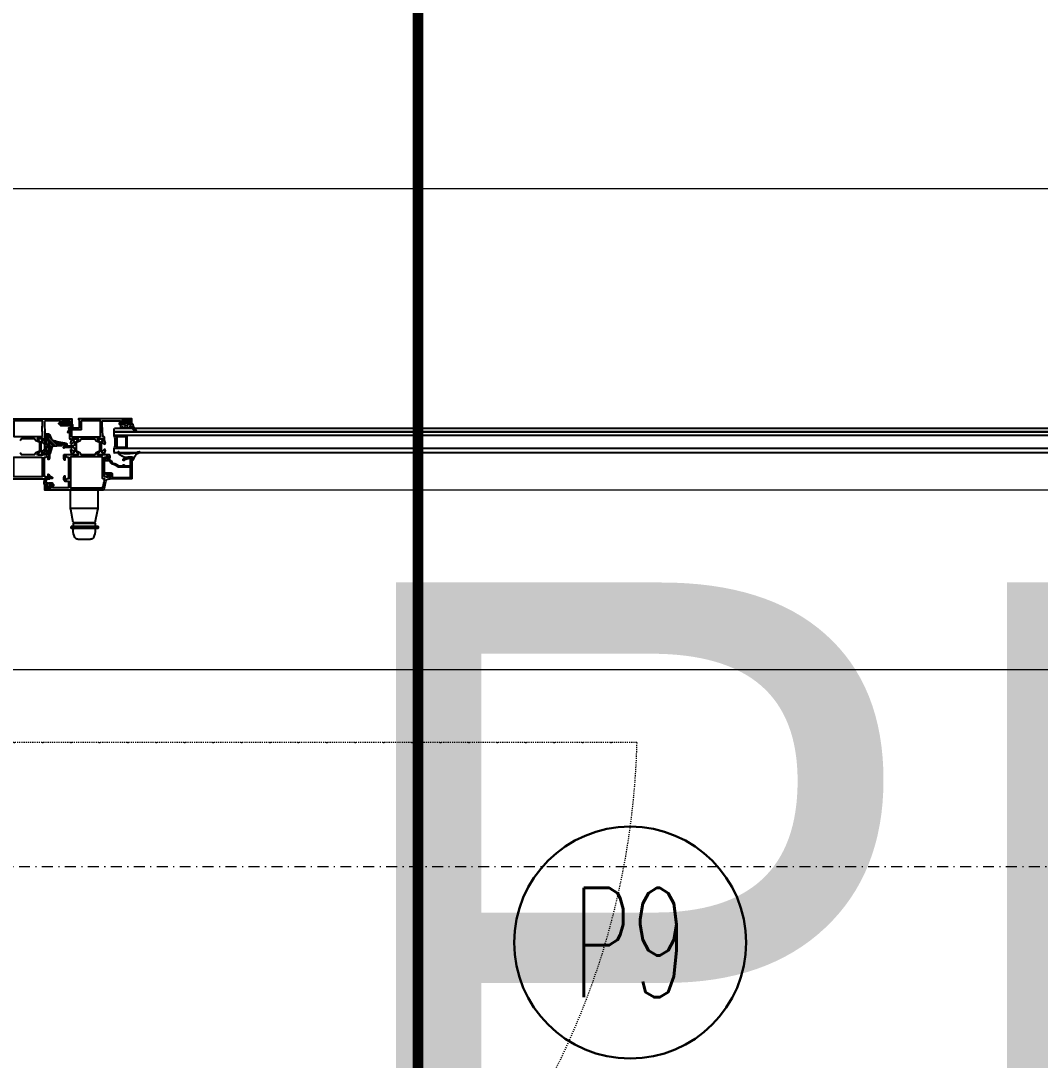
# Model space of a CAD drawing. Extents: x -9058 to 11890, y 0 to 6516.
# Drawn here: x 9660.8 to 9754.1, y 3728.2 to 3823.2 of the extents above; entities that cross this region are included whole.
import ezdxf
from ezdxf.enums import TextEntityAlignment as Align

# ---------------------------------------------------------------- set-up
doc = ezdxf.new("R2010")
doc.units = 0
doc.header["$MEASUREMENT"] = 0
for name, pattern in [('DASHDOT', [1, 0.5, -0.25, 0, -0.25]), ('DOT2', [0.125, 0, -0.125]), ('HIDDEN', [0.375, 0.25, -0.125]), ('HIDDEN2', [4.7625, 3.175, -1.5875])]:
    doc.linetypes.add(name, pattern=pattern)
doc.layers.get('0').update_dxf_attribs({"color": 9, "lineweight": 9})
for name, color, linetype, lineweight in [('06C', 9, 'Continuous', 9), ('06D', 9, 'Continuous', 9), ('09', 9, 'Continuous', 9), ('10', 9, 'Continuous', 9), ('12', 9, 'Continuous', 9), ('15', 9, 'Continuous', 9), ('20', 9, 'DOT2', 9), ('21', 9, 'Continuous', 9), ('21_mahal200', 9, 'Continuous', 9), ('21_mahal200 @ 20', 9, 'Continuous', 9), ('24', 9, 'DASHDOT', 9), ('E-KABLO', 7, 'Continuous', 30)]:
    doc.layers.add(name, color=color, linetype=linetype, lineweight=lineweight)
doc.styles.add('Arial', font='arial.ttf', dxfattribs={"height": 2.5})
doc.styles.add('E-YAZI', font='txttw.shx')
doc.styles.add('MuuM_TEXT-STANDART', font='ARIALN.TTF')

# ---------------------------------------------------------------- blocks, each defined once
blk = doc.blocks.new('p-kapı kolu')
for points in [[(2.2, 0), (2.2, -1.25), (-2.2, -1.25), (-2.2, 0), (2.2, 0)], [(1.225, -1.25), (1.225, -7.5), (-13.775, -7.5), (-13.775, -5.625), (-1.025, -5.625), (-1.025, -5.625), (-1.025, -1.25), (1.225, -1.25)]]:
    blk.add_lwpolyline(points)
blk = doc.blocks.new('*U991')
at = {"layer": '09'}
h = blk.add_hatch(dxfattribs=at)
h.set_pattern_fill('LOGEND', color=256, scale=10, style=0)
h.set_pattern_definition([(7e-15, (-99162.212, -3118.098), (10, 10), [3, -7]), (7e-15, (-99162.212, -3117.598), (10, 10), [3, -7]), (7e-15, (-99161.712, -3116.598), (10, 10), [2, -8]), (7e-15, (-99161.212, -3115.598), (10, 10), [1.5, -8.5]), (7e-15, (-99161.212, -3114.598), (10, 10), [1, -9]), (7e-15, (-99163.712, -3113.598), (10, 10), [0.5, -2.5, 0.5, -6.5]), (7e-15, (-99162.212, -3113.098), (10, 10), [0.5, -4, 1.5, -4]), (7e-15, (-99160.212, -3112.598), (10, 10), [0.5, -0.5, 0.5, -8.5]), (7e-15, (-99160.712, -3112.098), (10, 10), [0.5, -9.5]), (7e-15, (-99161.212, -3111.098), (10, 10), [1.5, -8.5]), (7e-15, (-99161.212, -3110.098), (10, 10), [2, -8]), (7e-15, (-99161.712, -3109.098), (10, 10), [2.5, -3, 0.5, -4]), (90, (-99165.712, -3115.098), (-10, 10), [0.5, -1, 2.5, -6]), (90, (-99165.212, -3114.098), (-10, 10), [0.5, -0.5, 1.5, -7.5]), (90, (-99164.712, -3110.098), (-10, 10), [1, -9]), (90, (-99164.212, -3114.098), (-10, 10), [2, -3, 0.5, -4.5]), (90, (-99163.712, -3108.598), (-10, 10), [0.5, -9.5]), (90, (-99163.212, -3113.598), (-10, 10), [1.5, -8.5]), (90, (-99162.212, -3113.098), (-10, 10), [1, -9]), (90, (-99161.212, -3113.098), (-10, 10), [0.5, -1.5, 1.5, -6.5]), (90, (-99160.712, -3112.598), (-10, 10), [0.5, -9.5]), (90, (-99160.212, -3114.598), (-10, 10), [1.4, -8.6]), (90, (-99159.712, -3116.598), (-10, 10), [1, -9]), (90, (-99158.712, -3112.598), (-10, 10), [0.5, -9.5]), (90, (-99157.712, -3113.098), (-10, 10), [1.5, -8.5]), (90, (-99156.712, -3113.098), (-10, 10), [1.5, -8.5]), (45, (-99158.212, -3117.0976), (1e-15, 10), [0.7071, -0.7071, 0.7071, -12.0208356]), (45, (-99160.212, -3114.5976), (1e-15, 10), [1.4142, -12.7279356]), (45, (-99164.212, -3109.5976), (1e-15, 10), [1.4142, -12.7279356]), (45, (-99162.212, -3112.0976), (1e-15, 10), [1.4142, -12.7279356]), (45, (-99161.712, -3114.0976), (1e-15, 10), [1.4142, -12.7279356]), (45, (-99158.712, -3116.0976), (1e-15, 10), [1.4142, -12.7279356]), (45, (-99159.712, -3115.5976), (1e-15, 10), [2.12132, -12.0208156]), (45, (-99162.712, -3111.0976), (1e-15, 10), [0.7071, -13.4350356]), (45, (-99163.212, -3110.0976), (1e-15, 10), [0.7071, -13.4350356]), (45, (-99159.212, -3110.0976), (1e-15, 10), [0.7071, -13.4350356]), (45, (-99163.212, -3115.0976), (1e-15, 10), [0.7071, -13.4350356]), (45, (-99157.712, -3111.5976), (1e-15, 10), [0.7071, -13.4350356]), (45, (-99161.212, -3112.5976), (1e-15, 10), [0.7071, -13.4350356]), (45, (-99160.212, -3111.5976), (1e-15, 10), [0.7071, -13.4350356]), (135, (-99160.712, -3113.5976), (-10, 1e-15), [0.7071, -0.7071, 2.12132, -10.6066156]), (135, (-99159.212, -3113.5976), (-10, 1e-15), [0.7071, -13.4350356]), (135, (-99159.212, -3117.0976), (-10, 1e-15), [0.7071, -13.4350356]), (135, (-99161.212, -3114.5976), (-10, 1e-15), [0.7071, -13.4350356]), (135, (-99159.712, -3112.5976), (-10, 1e-15), [0.7071, -13.4350356]), (135, (-99162.212, -3115.0976), (-10, 1e-15), [0.7071, -13.4350356]), (135, (-99158.212, -3115.0976), (-10, 1e-15), [0.7071, -13.4350356]), (135, (-99165.212, -3118.0976), (-10, 1e-15), [0.7071, -13.4350356]), (135, (-99164.712, -3117.5976), (-10, 1e-15), [1.4142, -12.7279356]), (135, (-99164.212, -3117.0976), (-10, 1e-15), [1.4142, -12.7279356]), (135, (-99163.212, -3117.0976), (-10, 1e-15), [1.4142, -12.7279356]), (135, (-99162.712, -3116.0976), (-10, 1e-15), [1.4142, -12.7279356]), (135, (-99158.712, -3112.0976), (-10, 1e-15), [1.4142, -12.7279356]), (135, (-99156.712, -3117.0976), (-10, 1e-15), [1.4142, -12.7279356]), (135, (-99156.212, -3109.0976), (-10, 1e-15), [1.4142, -12.7279356]), (135, (-99156.212, -3110.0976), (-10, 1e-15), [1.4142, -12.7279356]), (135, (-99157.212, -3110.5976), (-10, 1e-15), [1.4142, -12.7279356]), (135, (-99164.212, -3110.5976), (-10, 1e-15), [2.12132, -12.0208156]), (135, (-99157.712, -3111.5976), (-10, 1e-15), [2.12132, -12.0208156]), (26.565051, (-99163.212, -3108.5976), (10, 4e-09), [1.118, -21.2426798]), (26.565051, (-99163.212, -3113.5976), (10, 4e-09), [1.118, -21.2426798]), (26.565051, (-99162.212, -3110.5976), (10, 4e-09), [1.118, -21.2426798]), (26.565051, (-99159.212, -3117.5976), (10, 4e-09), [1.118, -21.2426798]), (26.565051, (-99159.712, -3116.5976), (10, 4e-09), [1.118, -21.2426798]), (26.565051, (-99162.712, -3114.5976), (10, 4e-09), [1.118, -21.2426798]), (26.565051, (-99162.712, -3109.5976), (10, 4e-09), [1.118, -21.2426798]), (26.565051, (-99159.712, -3112.5976), (10, 4e-09), [2.236, -20.1246798]), (63.434949, (-99159.712, -3111.0976), (5e-10, 10), [1.118, -21.2426798]), (63.434949, (-99158.212, -3114.0976), (5e-10, 10), [1.118, -21.2426798]), (63.434949, (-99163.212, -3112.0976), (5e-10, 10), [1.118, -21.2426798]), (63.434949, (-99165.212, -3111.5976), (5e-10, 10), [1.118, -21.2426798]), (63.434949, (-99159.212, -3113.5976), (5e-10, 10), [1.118, -21.2426798]), (63.434949, (-99160.212, -3113.5976), (5e-10, 10), [1.118, -21.2426798]), (63.434949, (-99164.212, -3112.0976), (5e-10, 10), [2.236, -20.1246798]), (63.434949, (-99156.712, -3115.5976), (5e-10, 10), [2.236, -20.1246798]), (63.434949, (-99157.712, -3115.0976), (5e-10, 10), [2.236, -20.1246798]), (116.565051, (-99165.712, -3116.5976), (-4e-09, 10), [1.118, -21.2426798]), (116.565051, (-99165.712, -3111.0976), (-4e-09, 10), [1.118, -21.2426798]), (116.565051, (-99163.712, -3118.0976), (-4e-09, 10), [1.118, -21.2426798]), (116.565051, (-99164.712, -3109.0976), (-4e-09, 10), [1.118, -21.2426798]), (116.565051, (-99163.712, -3115.0976), (-4e-09, 10), [1.118, -21.2426798]), (116.565051, (-99161.712, -3114.0976), (-4e-09, 10), [1.118, -21.2426798]), (116.565051, (-99160.712, -3112.0976), (-4e-09, 10), [1.118, -21.2426798]), (116.565051, (-99165.212, -3116.0976), (3.21e-06, 10.0000016), [1.118, -21.2426798]), (116.565051, (-99162.712, -3114.5976), (-4e-09, 10), [1.118, -21.2426798]), (116.565051, (-99159.712, -3115.5976), (-4e-09, 10), [1.118, -21.2426798]), (116.565051, (-99158.712, -3114.5976), (-4e-09, 10), [1.118, -21.2426798]), (116.565051, (-99156.712, -3111.5976), (-4e-09, 10), [1.118, -21.2426798]), (116.565051, (-99164.212, -3108.5976), (-4e-09, 10), [1.118, -21.2426798]), (116.565051, (-99165.712, -3109.0976), (-4e-09, 10), [2.236, -20.1246798]), (116.565051, (-99164.212, -3116.0976), (-4e-09, 10), [2.236, -20.1246798]), (153.434949, (-99165.712, -3117.5976), (-10, 5e-10), [1.118, -21.2426798]), (153.434949, (-99157.212, -3118.0976), (-10, 5e-10), [1.118, -21.2426798]), (153.434949, (-99157.712, -3113.0976), (-10, 5e-10), [1.118, -21.2426798]), (153.434949, (-99161.712, -3116.5976), (-10, 5e-10), [1.118, -21.2426798]), (153.434949, (-99162.212, -3117.5976), (-10, 5e-10), [1.118, -21.2426798]), (153.434949, (-99161.212, -3115.5976), (-10, 5e-10), [1.118, -21.2426798]), (153.434949, (-99158.212, -3109.5976), (-10, 5e-10), [1.118, -21.2426798]), (153.434949, (-99157.212, -3109.0976), (-10, 5e-10), [2.236, -20.1246798])])
h.paths.add_polyline_path([(3.3, -4.8), (-1.706, -4.8), (-1.707, -14.8), (3.3, -14.8)])
h = blk.add_hatch(dxfattribs=at)
h.set_pattern_fill('LOGEND', color=256, scale=10, style=0)
h.set_pattern_definition([(7e-15, (-99162.212, -3185.098), (10, 10), [3, -7]), (7e-15, (-99162.212, -3184.598), (10, 10), [3, -7]), (7e-15, (-99161.712, -3183.598), (10, 10), [2, -8]), (7e-15, (-99161.212, -3182.598), (10, 10), [1.5, -8.5]), (7e-15, (-99161.212, -3181.598), (10, 10), [1, -9]), (7e-15, (-99163.712, -3180.598), (10, 10), [0.5, -2.5, 0.5, -6.5]), (7e-15, (-99162.212, -3180.098), (10, 10), [0.5, -4, 1.5, -4]), (7e-15, (-99160.212, -3179.598), (10, 10), [0.5, -0.5, 0.5, -8.5]), (7e-15, (-99160.712, -3179.098), (10, 10), [0.5, -9.5]), (7e-15, (-99161.212, -3178.098), (10, 10), [1.5, -8.5]), (7e-15, (-99161.212, -3177.098), (10, 10), [2, -8]), (7e-15, (-99161.712, -3176.098), (10, 10), [2.5, -3, 0.5, -4]), (90, (-99165.712, -3182.098), (-10, 10), [0.5, -1, 2.5, -6]), (90, (-99165.212, -3181.098), (-10, 10), [0.5, -0.5, 1.5, -7.5]), (90, (-99164.712, -3177.098), (-10, 10), [1, -9]), (90, (-99164.212, -3181.098), (-10, 10), [2, -3, 0.5, -4.5]), (90, (-99163.712, -3175.598), (-10, 10), [0.5, -9.5]), (90, (-99163.212, -3180.598), (-10, 10), [1.5, -8.5]), (90, (-99162.212, -3180.098), (-10, 10), [1, -9]), (90, (-99161.212, -3180.098), (-10, 10), [0.5, -1.5, 1.5, -6.5]), (90, (-99160.712, -3179.598), (-10, 10), [0.5, -9.5]), (90, (-99160.212, -3181.598), (-10, 10), [1.4, -8.6]), (90, (-99159.712, -3183.598), (-10, 10), [1, -9]), (90, (-99158.712, -3179.598), (-10, 10), [0.5, -9.5]), (90, (-99157.712, -3180.098), (-10, 10), [1.5, -8.5]), (90, (-99156.712, -3180.098), (-10, 10), [1.5, -8.5]), (45, (-99158.212, -3184.0976), (1e-15, 10), [0.7071, -0.7071, 0.7071, -12.0208356]), (45, (-99160.212, -3181.5976), (1e-15, 10), [1.4142, -12.7279356]), (45, (-99164.212, -3176.5976), (1e-15, 10), [1.4142, -12.7279356]), (45, (-99162.212, -3179.0976), (1e-15, 10), [1.4142, -12.7279356]), (45, (-99161.712, -3181.0976), (1e-15, 10), [1.4142, -12.7279356]), (45, (-99158.712, -3183.0976), (1e-15, 10), [1.4142, -12.7279356]), (45, (-99159.712, -3182.5976), (1e-15, 10), [2.12132, -12.0208156]), (45, (-99162.712, -3178.0976), (1e-15, 10), [0.7071, -13.4350356]), (45, (-99163.212, -3177.0976), (1e-15, 10), [0.7071, -13.4350356]), (45, (-99159.212, -3177.0976), (1e-15, 10), [0.7071, -13.4350356]), (45, (-99163.212, -3182.0976), (1e-15, 10), [0.7071, -13.4350356]), (45, (-99157.712, -3178.5976), (1e-15, 10), [0.7071, -13.4350356]), (45, (-99161.212, -3179.5976), (1e-15, 10), [0.7071, -13.4350356]), (45, (-99160.212, -3178.5976), (1e-15, 10), [0.7071, -13.4350356]), (135, (-99160.712, -3180.5976), (-10, 1e-15), [0.7071, -0.7071, 2.12132, -10.6066156]), (135, (-99159.212, -3180.5976), (-10, 1e-15), [0.7071, -13.4350356]), (135, (-99159.212, -3184.0976), (-10, 1e-15), [0.7071, -13.4350356]), (135, (-99161.212, -3181.5976), (-10, 1e-15), [0.7071, -13.4350356]), (135, (-99159.712, -3179.5976), (-10, 1e-15), [0.7071, -13.4350356]), (135, (-99162.212, -3182.0976), (-10, 1e-15), [0.7071, -13.4350356]), (135, (-99158.212, -3182.0976), (-10, 1e-15), [0.7071, -13.4350356]), (135, (-99165.212, -3185.0976), (-10, 1e-15), [0.7071, -13.4350356]), (135, (-99164.712, -3184.5976), (-10, 1e-15), [1.4142, -12.7279356]), (135, (-99164.212, -3184.0976), (-10, 1e-15), [1.4142, -12.7279356]), (135, (-99163.212, -3184.0976), (-10, 1e-15), [1.4142, -12.7279356]), (135, (-99162.712, -3183.0976), (-10, 1e-15), [1.4142, -12.7279356]), (135, (-99158.712, -3179.0976), (-10, 1e-15), [1.4142, -12.7279356]), (135, (-99156.712, -3184.0976), (-10, 1e-15), [1.4142, -12.7279356]), (135, (-99156.212, -3176.0976), (-10, 1e-15), [1.4142, -12.7279356]), (135, (-99156.212, -3177.0976), (-10, 1e-15), [1.4142, -12.7279356]), (135, (-99157.212, -3177.5976), (-10, 1e-15), [1.4142, -12.7279356]), (135, (-99164.212, -3177.5976), (-10, 1e-15), [2.12132, -12.0208156]), (135, (-99157.712, -3178.5976), (-10, 1e-15), [2.12132, -12.0208156]), (26.565051, (-99163.212, -3175.5976), (10, 4e-09), [1.118, -21.2426798]), (26.565051, (-99163.212, -3180.5976), (10, 4e-09), [1.118, -21.2426798]), (26.565051, (-99162.212, -3177.5976), (10, 4e-09), [1.118, -21.2426798]), (26.565051, (-99159.212, -3184.5976), (10, 4e-09), [1.118, -21.2426798]), (26.565051, (-99159.712, -3183.5976), (10, 4e-09), [1.118, -21.2426798]), (26.565051, (-99162.712, -3181.5976), (10, 4e-09), [1.118, -21.2426798]), (26.565051, (-99162.712, -3176.5976), (10, 4e-09), [1.118, -21.2426798]), (26.565051, (-99159.712, -3179.5976), (10, 4e-09), [2.236, -20.1246798]), (63.434949, (-99159.712, -3178.0976), (5e-10, 10), [1.118, -21.2426798]), (63.434949, (-99158.212, -3181.0976), (5e-10, 10), [1.118, -21.2426798]), (63.434949, (-99163.212, -3179.0976), (5e-10, 10), [1.118, -21.2426798]), (63.434949, (-99165.212, -3178.5976), (5e-10, 10), [1.118, -21.2426798]), (63.434949, (-99159.212, -3180.5976), (5e-10, 10), [1.118, -21.2426798]), (63.434949, (-99160.212, -3180.5976), (5e-10, 10), [1.118, -21.2426798]), (63.434949, (-99164.212, -3179.0976), (5e-10, 10), [2.236, -20.1246798]), (63.434949, (-99156.712, -3182.5976), (5e-10, 10), [2.236, -20.1246798]), (63.434949, (-99157.712, -3182.0976), (5e-10, 10), [2.236, -20.1246798]), (116.565051, (-99165.712, -3183.5976), (-4e-09, 10), [1.118, -21.2426798]), (116.565051, (-99165.712, -3178.0976), (-4e-09, 10), [1.118, -21.2426798]), (116.565051, (-99163.712, -3185.0976), (-4e-09, 10), [1.118, -21.2426798]), (116.565051, (-99164.712, -3176.0976), (-4e-09, 10), [1.118, -21.2426798]), (116.565051, (-99163.712, -3182.0976), (-4e-09, 10), [1.118, -21.2426798]), (116.565051, (-99161.712, -3181.0976), (-4e-09, 10), [1.118, -21.2426798]), (116.565051, (-99160.712, -3179.0976), (-4e-09, 10), [1.118, -21.2426798]), (116.565051, (-99165.212, -3183.0976), (3.21e-06, 10.0000016), [1.118, -21.2426798]), (116.565051, (-99162.712, -3181.5976), (-4e-09, 10), [1.118, -21.2426798]), (116.565051, (-99159.712, -3182.5976), (-4e-09, 10), [1.118, -21.2426798]), (116.565051, (-99158.712, -3181.5976), (-4e-09, 10), [1.118, -21.2426798]), (116.565051, (-99156.712, -3178.5976), (-4e-09, 10), [1.118, -21.2426798]), (116.565051, (-99164.212, -3175.5976), (-4e-09, 10), [1.118, -21.2426798]), (116.565051, (-99165.712, -3176.0976), (-4e-09, 10), [2.236, -20.1246798]), (116.565051, (-99164.212, -3183.0976), (-4e-09, 10), [2.236, -20.1246798]), (153.434949, (-99165.712, -3184.5976), (-10, 5e-10), [1.118, -21.2426798]), (153.434949, (-99157.212, -3185.0976), (-10, 5e-10), [1.118, -21.2426798]), (153.434949, (-99157.712, -3180.0976), (-10, 5e-10), [1.118, -21.2426798]), (153.434949, (-99161.712, -3183.5976), (-10, 5e-10), [1.118, -21.2426798]), (153.434949, (-99162.212, -3184.5976), (-10, 5e-10), [1.118, -21.2426798]), (153.434949, (-99161.212, -3182.5976), (-10, 5e-10), [1.118, -21.2426798]), (153.434949, (-99158.212, -3176.5976), (-10, 5e-10), [1.118, -21.2426798]), (153.434949, (-99157.212, -3176.0976), (-10, 5e-10), [2.236, -20.1246798])])
h.paths.add_polyline_path([(3.3, -71.8), (-1.706, -71.8), (-1.707, -81.8), (3.3, -81.8)])
at = {"layer": '10'}
for points in [[(5.159, -1), (5.159, 0.6), (6.859, 0.6), (6.859, -5.4), (3.859, -5.4), (3.859, -5), (5.159, -5), (5.159, -4), (-6.341, -4), (-6.341, 1), (-4.841, 1), (-4.841, -0.3)], [(1.173, -4.5), (-1.827, -4.5), (-2.511, -5.97)], [(5.259, -85.9), (5.259, -87.2), (6.859, -87.2), (6.859, -80.9), (3.859, -80.9), (3.859, -81.3), (5.159, -81.3), (5.159, -82.3), (-6.341, -82.3), (-6.341, -87.2), (-4.741, -87.2), (-4.741, -85.9)]]:
    blk.add_lwpolyline(points, dxfattribs=at)
blk.add_circle((-2.827, -6.65), 0.75, dxfattribs=at)
at = {"layer": '12'}
for points in [[(3.3, -4.8), (3.3, -14.8), (-1.7, -14.8), (-1.7, -4.8)], [(3.3, -71.8), (-1.7, -71.8), (-1.7, -14.8), (3.3, -14.8)], [(3.3, -71.8), (3.3, -81.8), (-1.7, -81.8), (-1.7, -71.8)]]:
    blk.add_lwpolyline(points, close=True, dxfattribs=at)
at = {"layer": '20', "ltscale": 20}
for points in [[(-2.827, -6.65), (-72.827, -6.65)], [(-72.827, -6.65), (-3.577, -6.65)]]:
    blk.add_lwpolyline(points, dxfattribs=at)
at = {"layer": '20', "ltscale": 0.2}
blk.add_lwpolyline([(-72.827, -6.65), (-3.577, -6.65)], dxfattribs=at)
blk.add_arc((-1.7, -4.8), 71.151, 181.48991, 270, dxfattribs=at)
at = {"layer": '06C', "extrusion": (0, 0, -1), "xscale": -1, "zscale": -1, "rotation": 90}
blk.add_blockref('p-kapı kolu', (1.7, -76.8), dxfattribs=at)
at = {"layer": '06C', "xscale": -1, "rotation": 90}
blk.add_blockref('p-kapı kolu', (3.3, -76.8), dxfattribs=at)
blk = doc.blocks.new('0a_roomno2')
at = {"style": 'Arial'}
blk.add_attdef('ODANO', (0, 1.505), '', height=3, dxfattribs=at)
blk.add_attdef('MEKANADI', text='', height=3, dxfattribs=at).set_placement((0.525, -4.75), align=Align.BOTTOM_LEFT)
at = {"style": 'MuuM_TEXT-STANDART', "width": 0.6}
for tag, p in [('YER01', (15, -7)), ('TAVAN01', (20.625, -7)), ('DUVAR01', (26.25, -7)), ('YER02', (15, -10.375)), ('TAVAN02', (20.625, -10.375)), ('DUVAR02', (26.25, -10.375)), ('YER03', (15, -13.75)), ('TAVAN03', (20.625, -13.75)), ('DUVAR03', (26.25, -13.75))]:
    blk.add_attdef(tag, text='', height=2.25, dxfattribs=at).set_placement(p, align=Align.MIDDLE_CENTER)
at = {"style": 'MuuM_TEXT-STANDART'}
blk.add_attdef('M2', text='', height=2.25, dxfattribs=at).set_placement((1.3231, -7.8046), align=Align.MIDDLE_LEFT)
at = {"style": 'MuuM_TEXT-STANDART', "width": 0.6}
blk.add_attdef('TEMIZTAVANYUKSEKLIGI', text='', height=2.25, dxfattribs=at).set_placement((2.7, -13.1619), align=Align.MIDDLE_LEFT)
blk = doc.blocks.new('*U1286')
at = {"layer": '21_mahal200 @ 20'}
ref = blk.add_blockref('0a_roomno2', (9664.957, 3676.764), dxfattribs=dict(at, xscale=20, yscale=20, zscale=20))
ref.add_attrib('ODANO', ' PRS-1K05', (9664.957, 3711.864), dxfattribs={"layer": '0', "height": 60, "style": 'Arial'})
blk = doc.blocks.new('P-DOG-PORSCHE')
at = {"layer": '06D', "lineweight": 25, "ltscale": 0.5}
h = blk.add_hatch(dxfattribs=at)
h.set_pattern_fill('ANSI31', color=256, scale=0.05, angle=450, style=0)
h.set_pattern_definition([(225, (-191.06147, 133.83068), (-0.1122532, 0.1122532), [])])
edge = h.paths.add_edge_path(flags=16)
edge.add_arc((-9.777, 2.488), 0.025, 270, 360)
edge.add_line((-9.752, 2.488), (-9.752, 2.588))
edge.add_arc((-9.777, 2.588), 0.025, 0, 90)
edge.add_line((-9.777, 2.613), (-9.957, 2.613))
edge.add_arc((-9.957, 2.588), 0.025, 90, 180)
edge.add_line((-9.982, 2.588), (-9.982, 2.488))
edge.add_arc((-9.957, 2.488), 0.025, 180, 270)
edge.add_line((-9.957, 2.463), (-9.777, 2.463))
edge = h.paths.add_edge_path()
edge.add_arc((-9.582, 2.493), 0.035, 180, 270, ccw=False)
edge.add_line((-9.617, 2.493), (-9.617, 2.573))
edge.add_arc((-9.602, 2.573), 0.015, 137.83076, 180, ccw=False)
edge.add_line((-9.613, 2.583), (-9.573, 2.625))
edge.add_arc((-9.602, 2.653), 0.04, 316.38691, 422.9563)
edge.add_line((-9.584, 2.689), (-9.673, 2.734))
edge.add_arc((-9.752, 2.578), 0.175, 62.9563, 90)
edge.add_line((-9.752, 2.753), (-9.982, 2.753))
edge.add_arc((-9.982, 2.578), 0.175, 90, 117.0437)
edge.add_line((-10.062, 2.734), (-10.15, 2.689))
edge.add_arc((-10.132, 2.653), 0.04, 117.0437, 223.61309)
edge.add_line((-10.161, 2.625), (-10.121, 2.583))
edge.add_arc((-10.132, 2.573), 0.015, 0, 42.16924, ccw=False)
edge.add_line((-10.117, 2.573), (-10.117, 2.493))
edge.add_arc((-10.152, 2.493), 0.035, 270, 360, ccw=False)
edge.add_line((-10.152, 2.458), (-10.432, 2.458))
edge.add_arc((-10.432, 2.418), 0.04, 90, 180)
edge.add_line((-10.472, 2.418), (-10.472, 2.273))
edge.add_arc((-10.422, 2.273), 0.05, 180, 220.03479)
edge.add_line((-10.46, 2.241), (-10.088, 1.707))
edge.add_arc((-10.057, 1.733), 0.04, 220.03479, 393.00426)
edge.add_line((-10.024, 1.755), (-10.342, 2.26))
edge.add_arc((-10.291, 2.292), 0.06, 33.85445, 213.00426, ccw=False)
edge.add_line((-10.241, 2.326), (-9.402, 2.326))
edge.add_arc((-9.402, 2.366), 0.04, 270, 360)
edge.add_line((-9.362, 2.366), (-9.362, 2.418))
edge.add_arc((-9.402, 2.418), 0.04, 360, 450)
edge.add_line((-9.402, 2.458), (-9.582, 2.458))
h = blk.add_hatch(dxfattribs=at)
h.set_pattern_fill('ANSI31', color=256, scale=0.05, style=0)
h.set_pattern_definition([(225, (-8.60164, -248.68329), (0.1122532, -0.1122532), [])])
h.paths.add_polyline_path([(-9.726, 0.305), (-9.914, 0.486, -0.203536), (-9.944, 0.558), (-9.944, 0.638, -0.380587), (-9.856, 0.738, 0.061836), (-8.599, 1.045, 0.189764), (-8.545, 1.094), (-8.354, 1.523, -0.285747), (-8.264, 1.578), (-7.974, 1.578, -0.414214), (-7.954, 1.558), (-7.954, 1.468, -0.414214), (-7.974, 1.448), (-8.189, 1.448, 0.414214), (-8.224, 1.413), (-8.224, 1.223, 0.414214), (-8.199, 1.198), (-8.119, 1.198, 0.414214), (-8.094, 1.223), (-8.094, 1.258, -0.414214), (-8.064, 1.288), (-7.998, 1.288, -0.296563), (-7.98, 1.276), (-7.92, 1.141, -0.104779), (-7.904, 1.068), (-7.904, 0.988, 0.081633), (-7.904, 0.008), (-7.904, -0.072, -0.104779), (-7.92, -0.145), (-7.98, -0.28, -0.296563), (-7.998, -0.292), (-8.064, -0.292, -0.414214), (-8.094, -0.262), (-8.094, -0.227, 0.414214), (-8.119, -0.202), (-8.199, -0.202, 0.414214), (-8.224, -0.227), (-8.224, -0.287, -0.414214), (-8.249, -0.312), (-8.344, -0.312, -0.328426), (-8.392, -0.276), (-8.61, 0.426, 0.309555), (-8.633, 0.443), (-9.436, 0.498, -0.394287), (-9.454, 0.518, 0.364538), (-9.496, 0.568, 0.068684), (-9.796, 0.578, 0.950368), (-9.794, 0.538, -0.000002), (-9.794, 0.538), (-9.643, 0.391, -0.999219)])
h.paths.add_polyline_path([(-8.294, 0.638), (-8.294, 0.978, -0.414214), (-8.264, 1.008), (-8.134, 1.008, -0.414214), (-8.104, 0.978), (-8.104, 0.638, -0.414214), (-8.134, 0.608), (-8.264, 0.608, -0.414214)], flags=16)
h.paths.add_polyline_path([(-8.264, 0.388), (-8.134, 0.388, -0.414214), (-8.104, 0.358), (-8.104, 0.018, -0.414214), (-8.134, -0.012), (-8.264, -0.012, -0.414214), (-8.294, 0.018), (-8.294, 0.358, -0.414214)], flags=16)
for p, q in [((-12.783, -3.536), (-12.783, -5.15)), ((-10.283, -5.15), (-10.283, -3.536)), ((-12.779, -5.236), (-10.287, -5.236)), ((-12.533, -6.536), (-12.767, -5.32)), ((-10.533, -6.536), (-10.299, -5.32)), ((-10.533, -6.536), (-12.533, -6.536)), ((-12.533, -6.584), (-12.533, -6.88)), ((-10.533, -6.584), (-12.533, -6.584)), ((-12.533, -6.584, 0), (-12.533, -6.88, 0)), ((-10.533, -6.584, 0), (-12.533, -6.584, 0)), ((-10.533, -6.584), (-10.533, -6.88)), ((-10.533, -6.584, 0), (-10.533, -6.88, 0)), ((-12.804, -6.88), (-10.327, -6.88)), ((-12.804, -6.88, 0), (-10.327, -6.88, 0)), ((-10.327, -7.03), (-12.804, -7.03)), ((-10.327, -7.03, 0), (-12.804, -7.03, 0)), ((-12.533, -7.03), (-12.533, -7.173)), ((-12.533, -7.03, 0), (-12.533, -7.173, 0)), ((-10.533, -7.03), (-10.533, -7.173)), ((-10.533, -7.03, 0), (-10.533, -7.173, 0)), ((-10.947, -8.061, 0), (-12.119, -8.061, 0))]:
    blk.add_line(p, q, dxfattribs=at)
at = {"layer": '06D'}
for points in [[(-117.783, 24), (-2.217, 24)], [(-13.177, -3.536), (-111.935, -3.535)], [(-118, -20), (-2, -20)]]:
    blk.add_lwpolyline(points, dxfattribs=at)
at = {"layer": '06D', "lineweight": 25, "ltscale": 0.5}
for points in [[(-15.979, 2.474, -0.220745), (-16.288, 1.88, 0.651907), (-16.232, 1.812, 0.176952), (-15.941, 2.127, -0.281357), (-15.797, 2.215), (-15.716, 2.215), (-15.703, 2.215), (-15.695, 2.214), (-15.688, 2.213), (-15.68, 2.21), (-15.674, 2.206), (-15.667, 2.2), (-15.662, 2.194), (-15.658, 2.187), (-15.655, 2.18), (-15.653, 2.165), (-15.653, 2.089), (-15.652, 2.086), (-15.652, 2.083), (-15.651, 2.08), (-15.649, 2.078), (-15.647, 2.075), (-15.644, 2.073), (-15.641, 2.071), (-15.638, 2.07), (-15.633, 2.069), (-15.553, 2.069), (-15.55, 2.069), (-15.547, 2.07), (-15.544, 2.071), (-15.541, 2.073), (-15.538, 2.075), (-15.536, 2.078), (-15.535, 2.08), (-15.533, 2.083), (-15.533, 2.089), (-15.533, 2.165), (-15.532, 2.172), (-15.53, 2.18), (-15.527, 2.187), (-15.523, 2.194), (-15.518, 2.2), (-15.512, 2.206), (-15.505, 2.21), (-15.497, 2.213), (-15.483, 2.215), (-15.475, 2.214), (-15.468, 2.213), (-15.46, 2.21), (-15.453, 2.206), (-15.447, 2.2), (-15.442, 2.194), (-15.438, 2.187), (-15.435, 2.18), (-15.433, 2.165), (-15.433, 2.089), (-15.432, 2.086), (-15.432, 2.083), (-15.431, 2.08), (-15.429, 2.078), (-15.427, 2.075), (-15.424, 2.073), (-15.421, 2.071), (-15.418, 2.07), (-15.413, 2.069), (-15.333, 2.069), (-15.33, 2.069), (-15.327, 2.07), (-15.324, 2.071), (-15.321, 2.073), (-15.318, 2.075), (-15.316, 2.078), (-15.315, 2.08), (-15.313, 2.083), (-15.313, 2.089), (-15.313, 2.165), (-15.312, 2.172), (-15.31, 2.18), (-15.307, 2.187), (-15.303, 2.194), (-15.298, 2.2), (-15.292, 2.206), (-15.285, 2.21), (-15.277, 2.213), (-15.263, 2.215), (-15.255, 2.214), (-15.248, 2.213), (-15.24, 2.21), (-15.233, 2.206), (-15.227, 2.2), (-15.222, 2.194), (-15.218, 2.187), (-15.215, 2.18), (-15.213, 2.165), (-15.213, 2.089), (-15.212, 2.086), (-15.212, 2.083), (-15.211, 2.08), (-15.209, 2.078), (-15.207, 2.075), (-15.204, 2.073), (-15.201, 2.071), (-15.198, 2.07), (-15.193, 2.069), (-15.113, 2.069), (-15.11, 2.069), (-15.107, 2.07), (-15.104, 2.071), (-15.101, 2.073), (-15.098, 2.075), (-15.096, 2.078), (-15.095, 2.08), (-15.093, 2.083), (-15.093, 2.089), (-15.093, 2.165), (-15.092, 2.172), (-15.09, 2.18), (-15.087, 2.187), (-15.083, 2.194), (-15.078, 2.2), (-15.072, 2.206), (-15.065, 2.21), (-15.057, 2.213), (-15.043, 2.215), (-15.035, 2.214), (-15.028, 2.213), (-15.02, 2.21), (-15.013, 2.206), (-15.007, 2.2), (-15.002, 2.194), (-14.998, 2.187), (-14.995, 2.18), (-14.993, 2.165), (-14.993, 2.089), (-14.992, 2.086), (-14.992, 2.083), (-14.991, 2.08), (-14.989, 2.078), (-14.987, 2.075), (-14.984, 2.073), (-14.981, 2.071), (-14.978, 2.07), (-14.973, 2.069), (-14.893, 2.069), (-14.89, 2.069), (-14.887, 2.07), (-14.884, 2.071), (-14.881, 2.073), (-14.878, 2.075), (-14.876, 2.078), (-14.875, 2.08), (-14.873, 2.083), (-14.873, 2.089), (-14.873, 2.427, 0.414214), (-14.903, 2.457), (-15.134, 2.457, -0.414214), (-15.164, 2.487), (-15.164, 2.552, -0.291535), (-15.152, 2.57), (-15.104, 2.59, 0.613042), (-15.102, 2.653), (-15.221, 2.716, 0.127095), (-15.284, 2.732), (-15.484, 2.732, 0.127095), (-15.547, 2.716), (-15.655, 2.659, 0.585233), (-15.656, 2.589), (-15.608, 2.565, -0.167811), (-15.604, 2.552), (-15.604, 2.487, -0.414214), (-15.634, 2.457), (-15.929, 2.457), (-15.929, 2.521, 0.394677), (-15.979, 2.474)], [(-7.904, 0.008, -0.081633), (-7.904, 0.988), (-7.904, 1.068, 0.104779), (-7.92, 1.141), (-7.98, 1.276, 0.296563), (-7.998, 1.288), (-8.064, 1.288, 0.414214), (-8.094, 1.258), (-8.094, 1.223, -0.414214), (-8.119, 1.198), (-8.199, 1.198, -0.414214), (-8.224, 1.223), (-8.224, 1.413, -0.414214), (-8.189, 1.448), (-7.974, 1.448, 0.414214), (-7.954, 1.468), (-7.954, 1.558, 0.414214), (-7.974, 1.578), (-8.264, 1.578, 0.285747), (-8.354, 1.523), (-8.545, 1.094, -0.189764), (-8.599, 1.045, -0.061836), (-9.856, 0.738, 0.380587), (-9.944, 0.638), (-9.944, 0.558, 0.203536), (-9.914, 0.486), (-9.726, 0.305, 0.999219), (-9.643, 0.391), (-9.794, 0.538, -0.950364), (-9.796, 0.578, -0.068684), (-9.496, 0.568, -0.364538), (-9.454, 0.518, 0.394287), (-9.436, 0.498), (-8.633, 0.443, -0.309555), (-8.61, 0.426), (-8.392, -0.276, 0.328426), (-8.344, -0.312), (-8.249, -0.312, 0.414214), (-8.224, -0.287), (-8.224, -0.227, -0.414214), (-8.199, -0.202), (-8.119, -0.202, -0.414214), (-8.094, -0.227), (-8.094, -0.262, 0.414214), (-8.064, -0.292), (-7.998, -0.292, 0.296563), (-7.98, -0.28), (-7.92, -0.145, 0.104779), (-7.904, -0.072), (-7.904, 0.008)]]:
    blk.add_lwpolyline(points, format="xyb", dxfattribs=at)
for points in [[(-9.582, 2.458, -0.414214), (-9.617, 2.493), (-9.617, 2.573, -0.186103), (-9.613, 2.583), (-9.573, 2.625, 0.501687), (-9.584, 2.689), (-9.673, 2.734, 0.118551), (-9.752, 2.753), (-9.982, 2.753, 0.118551), (-10.062, 2.734), (-10.15, 2.689, 0.501687), (-10.161, 2.625), (-10.121, 2.583, -0.186103), (-10.117, 2.573), (-10.117, 2.493, -0.414214), (-10.152, 2.458), (-10.432, 2.458, 0.414214), (-10.472, 2.418), (-10.472, 2.273, 0.176484), (-10.46, 2.241), (-10.088, 1.707, 0.940455), (-10.024, 1.755), (-10.342, 2.26, -0.992608), (-10.241, 2.326), (-9.402, 2.326, 0.414214), (-9.362, 2.366), (-9.362, 2.418, 0.414214), (-9.402, 2.458)], [(-9.777, 2.463, 0.414214), (-9.752, 2.488), (-9.752, 2.588, 0.414214), (-9.777, 2.613), (-9.957, 2.613, 0.414214), (-9.982, 2.588), (-9.982, 2.488, 0.414214), (-9.957, 2.463)], [(-13.117, 0.879), (-13.224, 1.066, -0.131652), (-13.228, 1.081), (-13.228, 1.106, -0.414214), (-13.198, 1.136), (-12.838, 1.136, -0.414214), (-12.808, 1.106), (-12.808, 1.081, -0.131652), (-12.812, 1.066), (-12.92, 0.879, 0.131652), (-12.933, 0.829), (-12.933, -0.017, 0.131652), (-12.92, -0.067), (-12.812, -0.254, -0.131652), (-12.808, -0.269), (-12.808, -0.294, -0.414214), (-12.838, -0.324), (-13.198, -0.324, -0.414214), (-13.228, -0.294), (-13.228, -0.269, -0.131652), (-13.224, -0.254), (-13.117, -0.067, 0.131652), (-13.103, -0.017), (-13.103, 0.829, 0.131652)], [(-10.551, 0.324, 0.403142), (-10.647, 0.224), (-10.647, -0.017, 0.131652), (-10.633, -0.067), (-10.526, -0.254, -0.131652), (-10.522, -0.269), (-10.522, -0.294, -0.414214), (-10.552, -0.324), (-10.912, -0.324, -0.414214), (-10.942, -0.294), (-10.942, -0.269, -0.131652), (-10.938, -0.254), (-10.83, -0.067, 0.131652), (-10.817, -0.017), (-10.817, 0.829, 0.131652), (-10.83, 0.879), (-10.938, 1.066, -0.131652), (-10.942, 1.081), (-10.942, 1.106, -0.414214), (-10.912, 1.136), (-10.552, 1.136, -0.414214), (-10.522, 1.106), (-10.522, 1.081, -0.131652), (-10.526, 1.066), (-10.633, 0.879, 0.131652), (-10.647, 0.829), (-10.647, 0.588, 0.403142), (-10.551, 0.488), (-9.695, 0.456, -0.962756), (-9.695, 0.356)], [(-8.294, 0.64, 0.414214), (-8.264, 0.61), (-8.134, 0.61, 0.414214), (-8.104, 0.64), (-8.104, 0.98, 0.414214), (-8.134, 1.01), (-8.264, 1.01, 0.414214), (-8.294, 0.98)], [(-7.432, -0.017, 0.131652), (-7.419, -0.067), (-7.311, -0.254, -0.131652), (-7.307, -0.269), (-7.307, -0.294, -0.414214), (-7.337, -0.324), (-7.697, -0.324, -0.414214), (-7.727, -0.294), (-7.727, -0.269, -0.131652), (-7.723, -0.254), (-7.616, -0.067, 0.131652), (-7.602, -0.017), (-7.602, 0.829, 0.131652), (-7.616, 0.879), (-7.723, 1.065, -0.131652), (-7.727, 1.08), (-7.727, 1.106, -0.414214), (-7.697, 1.136), (-7.337, 1.136, -0.414214), (-7.307, 1.106), (-7.307, 1.08, -0.131652), (-7.311, 1.065), (-7.419, 0.879, 0.131652), (-7.432, 0.829)], [(-15.917, -0.534), (-15.917, -0.754, -0.414214), (-15.947, -0.784), (-15.985, -0.784, -0.356389), (-16.083, -0.704, 0.262181), (-16.597, -0.111, -0.316752), (-16.617, -0.083, -0.499585), (-16.578, -0.054, 0.048291), (-16.023, -0.196, 0.086497), (-14.924, -0.192, 0.16681), (-14.696, -0.081, -0.169383), (-14.676, -0.067), (-14.663, -0.064, -0.513067), (-14.616, -0.13, -0.159858), (-15.191, -0.51, -0.178819), (-15.557, -0.528), (-15.576, -0.517, 0.13005), (-15.626, -0.504), (-15.887, -0.504, 0.414214)]]:
    blk.add_lwpolyline(points, format="xyb", close=True, dxfattribs=at)
at = {"layer": '06D', "lineweight": 25, "ltscale": 0.5, "elevation": 0}
blk.add_lwpolyline([(-10.327, -6.88), (-12.804, -6.88), (-12.804, -7.03), (-10.327, -7.03)], close=True, dxfattribs=at)
at = {"layer": '06D', "lineweight": 25, "ltscale": 0.5}
for centre, radius, start, end in [((-11.883, -5.15), 0.9, 180, 190.88553), ((-11.183, -5.15), 0.9, 349.11447, 0), ((-11.14, -7.268, 0), 1.396, 176.09739, 206.73977), ((-11.926, -7.268, 0), 1.396, 333.26023, 3.90261), ((-12.119, -7.761, 0), 0.3, 206.73977, 270), ((-10.947, -7.761, 0), 0.3, 270, 333.26023)]:
    blk.add_arc(centre, radius, start, end, dxfattribs=at)
at = {"layer": '10', "lineweight": 25, "ltscale": 0.5}
for p, q in [((-15.447, 1.436), (-15.447, 0.236)), ((-14.447, 1.436), (-14.447, 0.236))]:
    blk.add_line(p, q, dxfattribs=at)
for points in [[(-13.277, 1.342, 0.459137), (-13.241, 1.37), (-13.187, 2.464), (-13.187, 2.734, 0.414214), (-13.237, 2.784), (-14.817, 2.784, 0.414214), (-14.847, 2.754), (-14.847, 2.594, 0.414214), (-14.817, 2.564), (-14.717, 2.564), (-14.717, 2.514, -0.414214), (-14.767, 2.464), (-15.077, 2.464, -0.414214), (-15.147, 2.534), (-15.147, 2.554, -0.414214), (-15.137, 2.564), (-15.037, 2.564, 0.414214), (-14.987, 2.614), (-14.987, 2.764, 0.414214), (-15.037, 2.814), (-15.707, 2.814, 0.414214), (-15.757, 2.764), (-15.757, 2.614, 0.414214), (-15.707, 2.564), (-15.607, 2.564, -0.414214), (-15.597, 2.554), (-15.597, 2.534, -0.414214), (-15.667, 2.464), (-15.887, 2.464, -0.414214), (-15.897, 2.474), (-15.897, 2.954, -0.414214), (-15.887, 2.964), (-11.022, 2.964, -0.535184), (-10.999, 2.93), (-11.017, 2.886), (-11.047, 2.886, 0.414214), (-11.077, 2.856), (-11.077, 2.144, 0.414214), (-11.047, 2.114), (-10.102, 2.114, -0.535184), (-10.079, 2.08), (-10.089, 2.055, -0.302776), (-10.117, 2.036), (-10.147, 2.036, 0.414214), (-10.177, 2.006), (-10.177, 1.174, -0.414214), (-10.207, 1.144), (-10.325, 1.144, 0.414214), (-10.355, 1.114), (-10.355, 0.999), (-10.286, 0.738, -0.700084), (-10.393, 0.663), (-10.411, 0.675), (-10.582, 0.848, -0.607471), (-10.567, 0.908, 0.283637), (-10.544, 0.93), (-10.495, 1.114, 1.229391), (-10.545, 1.144), (-11.019, 1.144), (-10.857, 0.878, -0.859449), (-10.887, 0.853), (-11.132, 0.945), (-11.254, 1.144), (-12.499, 1.144), (-12.62, 0.945), (-12.865, 0.853, -0.859449), (-12.896, 0.878), (-12.733, 1.144), (-13.207, 1.144, 1.229391), (-13.258, 1.114), (-13.208, 0.93, 0.283637), (-13.186, 0.908, -0.607471), (-13.17, 0.848), (-13.341, 0.675), (-13.359, 0.663, -0.700084), (-13.467, 0.738), (-13.397, 0.999), (-13.397, 1.244, -0.474196), (-13.277, 1.342)], [(-2.407, 2.964), (-10.387, 2.964, 0.414214), (-10.397, 2.954), (-10.397, 2.474, 0.414214), (-10.387, 2.464), (-10.167, 2.464, 0.414214), (-10.097, 2.534), (-10.097, 2.554, 0.414214), (-10.107, 2.564), (-10.207, 2.564, -0.414214), (-10.257, 2.614), (-10.257, 2.734, -0.414214), (-10.207, 2.784), (-9.537, 2.784, -0.414214), (-9.487, 2.734), (-9.487, 2.614, -0.414214), (-9.537, 2.564), (-9.637, 2.564, 0.414214), (-9.647, 2.554), (-9.647, 2.534, 0.414214), (-9.577, 2.464), (-9.267, 2.464, 0.414214), (-9.217, 2.514), (-9.217, 2.564), (-9.317, 2.564, -0.414214), (-9.347, 2.594), (-9.347, 2.764), (-9.217, 2.764), (-9.217, 2.774), (-8.95, 2.774), (-8.95, 2.764), (-8.8, 2.764), (-8.8, 2.774), (-8.47, 2.774), (-8.47, 2.764), (-8.32, 2.764), (-8.32, 2.774), (-8.001, 2.774, -0.425337), (-7.901, 2.671), (-7.946, 1.483, -0.403083), (-7.976, 1.454), (-8.097, 1.454, 0.414214), (-8.217, 1.334), (-8.217, 1.244, 0.414214), (-8.117, 1.144), (-8.107, 1.144, 0.414214), (-8.097, 1.154), (-8.097, 1.304, -0.414214), (-8.067, 1.334), (-7.927, 1.334, -0.414214), (-7.897, 1.304), (-7.897, 0.999), (-7.967, 0.738, 0.700084), (-7.859, 0.663), (-7.841, 0.675), (-7.67, 0.848, 0.607471), (-7.686, 0.908, -0.283637), (-7.708, 0.93), (-7.758, 1.114, -1.229391), (-7.707, 1.144), (-7.233, 1.144), (-7.396, 0.878, 0.859449), (-7.365, 0.853), (-7.12, 0.945), (-6.999, 1.144), (-5.795, 1.144), (-5.673, 0.945)], [(-4.407, -2.536), (-8.387, -2.536, -0.414214), (-8.397, -2.526), (-8.397, -2.286, -0.414214), (-8.247, -2.136), (-8.207, -2.136, -0.414214), (-8.197, -2.146), (-8.197, -2.206, -0.366034), (-8.222, -2.236, 0.365977), (-8.247, -2.266), (-8.247, -2.356, 0.414214), (-8.217, -2.386), (-8.107, -2.386, 0.365977), (-8.077, -2.361, -0.365977), (-8.048, -2.336), (-7.927, -2.336, 0.414214), (-7.897, -2.306), (-7.897, -1.466), (-7.867, -1.436), (-7.897, -1.406), (-7.897, -0.566, 0.414214), (-7.927, -0.536), (-8.048, -0.536, -0.365977), (-8.077, -0.511, 0.365977), (-8.107, -0.486), (-8.217, -0.486, 0.414214), (-8.247, -0.516), (-8.247, -0.606, 0.365977), (-8.222, -0.635, -0.366034), (-8.197, -0.665), (-8.197, -0.726, -0.414214), (-8.207, -0.736), (-8.247, -0.736, -0.414214), (-8.397, -0.586), (-8.397, -0.416, -0.414214), (-8.317, -0.336), (-8.247, -0.336, 0.414214), (-8.217, -0.306), (-8.217, -0.286, -0.414214), (-8.117, -0.186), (-8.107, -0.186, -0.414214), (-8.097, -0.196), (-8.097, -0.306, 0.414214), (-8.067, -0.336), (-7.927, -0.336, 0.414214), (-7.897, -0.306), (-7.897, -0.19), (-7.967, 0.071, -0.700084), (-7.859, 0.146), (-7.841, 0.133), (-7.67, -0.039, -0.607471), (-7.686, -0.1, 0.283637), (-7.708, -0.121), (-7.758, -0.305, 1.229391), (-7.707, -0.336), (-7.233, -0.336), (-7.394, -0.071, -0.713664), (-7.37, -0.042), (-7.12, -0.136), (-6.999, -0.336), (-5.795, -0.336), (-5.673, -0.136)]]:
    blk.add_lwpolyline(points, format="xyb", dxfattribs=at)
for points in [[(-15.489, 2.598, 0.359904), (-15.514, 2.569), (-15.514, 2.393, 0.414214), (-15.484, 2.363), (-15.284, 2.363, 0.414214), (-15.254, 2.393), (-15.254, 2.569, 0.359904), (-15.278, 2.598, 0.094739)], [(-11.247, 1.964), (-10.407, 1.964, -0.414214), (-10.357, 1.914), (-10.357, 1.374, -0.414214), (-10.407, 1.324), (-12.967, 1.324, -0.414214), (-13.017, 1.374), (-13.017, 2.784), (-11.307, 2.784, -0.414214), (-11.257, 2.734), (-11.257, 1.974, 0.414214)], [(-14.547, 1.306, 0.414214), (-14.577, 1.336), (-15.317, 1.336, 0.414214), (-15.347, 1.306), (-15.347, 0.366, 0.414214), (-15.317, 0.336), (-14.577, 0.336, 0.414214), (-14.547, 0.366)], [(-13.548, -0.536, -0.365977), (-13.577, -0.511, 0.365977), (-13.607, -0.486), (-13.717, -0.486, 0.414214), (-13.747, -0.516), (-13.747, -0.606, 0.365977), (-13.722, -0.635, -0.366034), (-13.697, -0.665), (-13.697, -0.726, -0.414214), (-13.707, -0.736), (-13.747, -0.736, -0.414214), (-13.897, -0.586), (-13.897, -0.416, -0.414214), (-13.817, -0.336), (-13.397, -0.336, 0.493043), (-13.368, -0.298), (-13.467, 0.071, -0.700084), (-13.359, 0.146), (-13.341, 0.133), (-13.17, -0.039, -0.607471), (-13.186, -0.1, 0.283637), (-13.208, -0.121), (-13.258, -0.305, 1.229391), (-13.207, -0.336), (-12.786, -0.336, 0.585524), (-12.761, -0.29), (-12.894, -0.071, -0.713664), (-12.87, -0.042), (-12.62, -0.136), (-12.507, -0.321, 0.261412), (-12.482, -0.336), (-11.271, -0.336, 0.261412), (-11.245, -0.321), (-11.132, -0.136), (-10.882, -0.042, -0.713664), (-10.858, -0.071), (-10.992, -0.29, 0.585524), (-10.966, -0.336), (-10.545, -0.336, 1.229391), (-10.495, -0.305), (-10.544, -0.121, 0.283637), (-10.567, -0.1, -0.607471), (-10.582, -0.039), (-10.411, 0.133), (-10.393, 0.146, -0.700084), (-10.286, 0.071), (-10.355, -0.19), (-10.355, -0.306, 0.414214), (-10.325, -0.336), (-9.677, -0.336, -0.414214), (-9.647, -0.366), (-9.647, -0.686, -0.414222), (-9.747, -0.786), (-9.787, -0.786, -0.414214), (-9.797, -0.776), (-9.797, -0.665, -0.366034), (-9.772, -0.635, 0.365977), (-9.747, -0.606), (-9.747, -0.516, 0.414214), (-9.777, -0.486), (-9.887, -0.486, 0.365977), (-9.916, -0.511, -0.365977), (-9.946, -0.536), (-10.067, -0.536, 0.414214), (-10.097, -0.566), (-10.097, -1.506), (-10.127, -1.536), (-10.097, -1.566), (-10.097, -2.506, 0.414214), (-10.067, -2.536), (-9.946, -2.536, -0.365977), (-9.916, -2.561, 0.365977), (-9.887, -2.586), (-9.777, -2.586, 0.414214), (-9.747, -2.556), (-9.747, -2.466, 0.365977), (-9.772, -2.436, -0.366034), (-9.797, -2.406), (-9.797, -2.296, -0.414214), (-9.787, -2.286), (-9.747, -2.286, -0.414214), (-9.647, -2.386), (-9.647, -2.586, -0.414214), (-9.797, -2.736), (-10.067, -2.736, 0.414214), (-10.097, -2.766), (-10.097, -3.326, 0.414214), (-10.067, -3.356), (-8.677, -3.356, 0.414214), (-8.647, -3.326), (-8.647, -3.166, 0.414214), (-8.677, -3.136), (-8.747, -3.136), (-8.747, -3.086, -0.414214), (-8.697, -3.036), (-8.442, -3.036, -0.414214), (-8.372, -3.106), (-8.372, -3.126, -0.414214), (-8.382, -3.136), (-8.457, -3.136, 0.414214), (-8.507, -3.186), (-8.507, -3.326, 0.414214), (-8.457, -3.376), (-8.087, -3.376, 0.414214), (-8.037, -3.326), (-8.037, -3.186, 0.414214), (-8.087, -3.136), (-8.162, -3.136, -0.414214), (-8.172, -3.126), (-8.172, -3.106, -0.414214), (-8.102, -3.036), (-7.927, -3.036, -0.414214), (-7.897, -3.066), (-7.897, -3.506, -0.414214), (-7.927, -3.536), (-13.197, -3.536, -0.363975), (-13.394, -3.37), (-13.497, -2.783, 0.36397), (-13.793, -2.536), (-13.867, -2.536, -0.414214), (-13.897, -2.506), (-13.897, -2.286, -0.414214), (-13.747, -2.136), (-13.707, -2.136, -0.414214), (-13.697, -2.146), (-13.697, -2.206, -0.366034), (-13.722, -2.236, 0.365977), (-13.747, -2.266), (-13.747, -2.356, 0.414214), (-13.717, -2.386), (-13.607, -2.386, 0.365977), (-13.577, -2.361, -0.365977), (-13.548, -2.336), (-13.427, -2.336, 0.414214), (-13.397, -2.306), (-13.397, -1.466), (-13.367, -1.436), (-13.397, -1.406), (-13.397, -0.566, 0.414214), (-13.427, -0.536)], [(-8.294, 0.02, 0.414214), (-8.264, -0.01), (-8.134, -0.01, 0.414214), (-8.104, 0.02), (-8.104, 0.36, 0.414214), (-8.134, 0.39), (-8.264, 0.39, 0.414214), (-8.294, 0.36)], [(-15.104, -1.315), (-15.104, -1.275, 0.414214), (-15.134, -1.245), (-15.174, -1.245, 0.414214), (-15.204, -1.275), (-15.204, -1.295, -0.414214), (-15.254, -1.345), (-15.684, -1.345, -0.414214), (-15.784, -1.245), (-15.784, -0.696, -0.414214), (-15.734, -0.646), (-15.682, -0.646, -0.127567), (-15.648, -0.654, 0.09888), (-15.23, -0.788, -0.367727), (-15.204, -0.817, 0.399482), (-15.174, -0.845), (-15.134, -0.845, 0.414214), (-15.104, -0.815), (-15.104, -0.724, 0.400329), (-15.151, -0.674, -0.114933), (-15.588, -0.551, 0.127017), (-15.685, -0.526), (-15.874, -0.526, 0.414214), (-15.904, -0.556), (-15.904, -2.496, 0.414214), (-15.874, -2.526), (-13.954, -2.526, 0.414214), (-13.924, -2.496), (-13.924, -2.436, 0.414214), (-13.954, -2.406), (-13.974, -2.406), (-13.974, -2.106), (-13.704, -2.106), (-13.683, -2.141, 0.414214), (-13.642, -2.152), (-13.472, -2.053, 0.767327), (-13.49, -1.986), (-13.994, -1.986, 0.414214), (-14.094, -2.086), (-14.094, -2.356, -0.414214), (-14.144, -2.406), (-15.734, -2.406, -0.414214), (-15.784, -2.356), (-15.784, -1.565, -0.414214), (-15.684, -1.465), (-14.77, -1.465, 0.172094), (-14.568, -1.394, -0.126051), (-14.208, -1.228, 0.197455), (-14.003, -1.097), (-13.895, -0.942, -0.244698), (-13.747, -0.866), (-13.468, -0.866, 0.767327), (-13.441, -0.764), (-13.639, -0.65, 0.57735), (-13.684, -0.676), (-13.684, -0.746), (-13.747, -0.746, 0.244698), (-13.993, -0.873), (-14.096, -1.028, -0.197455), (-14.224, -1.11, 0.126051), (-14.639, -1.3, -0.178336), (-14.77, -1.345), (-15.074, -1.345, -0.414214)], [(-13.196, -3.356, -0.207097), (-13.247, -3.333), (-13.247, -3.236), (-13.265, -3.236), (-13.35, -2.757, 0.106114), (-13.421, -2.582, -0.602221), (-13.396, -2.536), (-13.347, -2.536, 0.162278), (-13.287, -2.516), (-13.247, -2.516, 0.414214), (-13.217, -2.486), (-13.217, -0.566, -0.414214), (-13.167, -0.516), (-10.327, -0.516, -0.414214), (-10.277, -0.566), (-10.277, -3.356)], [(-8.113, -3.156), (-8.173, -3.156), (-8.173, -3.076, -0.236068), (-8.093, -3.036), (-7.929, -3.036, 0.414214), (-7.879, -2.986), (-7.879, -2.814, 0.557109), (-8.602, -2.367, 0.284432), (-8.643, -2.434, 0.557109), (-8.535, -2.501, -0.59685), (-8.031, -2.856, -2.161979), (-8.066, -2.886), (-8.208, -2.886, -1), (-8.328, -2.886), (-8.593, -2.886, 0.414214), (-8.643, -2.936), (-8.643, -2.986, 0.414214), (-8.593, -3.036), (-8.443, -3.036, -0.236068), (-8.363, -3.076), (-8.363, -3.156), (-8.423, -3.156), (-8.423, -3.189, 0.323522), (-8.389, -3.237), (-8.296, -3.268, 0.019238), (-8.288, -3.27), (-8.248, -3.27, 0.019238), (-8.241, -3.268), (-8.148, -3.237, 0.323522), (-8.113, -3.189)]]:
    blk.add_lwpolyline(points, format="xyb", close=True, dxfattribs=at)
for points in [[(-7.707, 1.334), (-7.707, 1.804), (-7.697, 1.804), (-7.697, 2.304), (-7.707, 2.304), (-7.707, 2.774), (-5.087, 2.774), (-5.087, 2.304), (-5.097, 2.304), (-5.097, 1.804), (-5.087, 1.804), (-5.087, 1.334), (-6.322, 1.334), (-6.322, 1.354), (-6.472, 1.354), (-6.472, 1.334)], [(-7.697, -0.536), (-7.697, -2.336), (-5.097, -2.336), (-5.097, -0.536)]]:
    blk.add_lwpolyline(points, close=True, dxfattribs=at)
at = {"layer": '15', "lineweight": 25, "ltscale": 0.5}
for p, q in [((-105.946, 2.074), (-16.805, 2.074)), ((-17.022, 2.074), (-14.297, 2.074)), ((-14.247, 2.024), (-14.297, 2.074)), ((-14.247, 2.024), (-14.247, 1.436)), ((-105.995, 1.774), (-16.805, 1.774)), ((-105.995, 1.736), (-16.805, 1.736)), ((-105.978, 1.436), (-16.805, 1.436)), ((-17.022, 1.774), (-14.247, 1.774)), ((-17.022, 1.736), (-14.247, 1.736)), ((-17.022, 1.436), (-14.247, 1.436)), ((-105.978, 0.236), (-16.805, 0.236)), ((-17.022, 0.236), (-14.247, 0.236)), ((-14.247, 0.236), (-14.247, -0.114)), ((-105.978, -0.164), (-16.805, -0.164)), ((-17.022, -0.164), (-14.753, -0.164)), ((-17.022, -0.164), (-14.297, -0.164)), ((-14.247, -0.114), (-14.297, -0.164))]:
    blk.add_line(p, q, dxfattribs=at)
blk.add_arc((-12.497, 0.836), 1.85, 161.07536, 198.92464, dxfattribs=at)

msp = doc.modelspace()

# ---------------------------------------------------------------- linework, layer by layer
at = {"layer": '21', "linetype": 'HIDDEN2', "ltscale": 0.1, "const_width": 1}
msp.add_lwpolyline([(9697.133, 3867.868), (9906.016, 3867.868), (9906.016, 3346.404), (9697.133, 3346.404)], close=True, dxfattribs=at)
at = {"layer": '24', "ltscale": 2}
msp.add_lwpolyline([(7012.529, 3745.873), (10535.058, 3745.873)], dxfattribs=at)
at = {"layer": 'E-KABLO', "color": 7, "linetype": 'Continuous'}
msp.add_circle((9716.544, 3738.928), 10.611, dxfattribs=at)

# ---------------------------------------------------------------- block references
at = {"xscale": -1}
msp.add_blockref('P-DOG-PORSCHE', (9655.058, 3783.873), dxfattribs=at)
at = {"layer": '10', "xscale": -1}
msp.add_blockref('*U991', (9644.317, 3763.873), dxfattribs=at)
at = {"layer": '21_mahal200', "color": 6, "linetype": 'HIDDEN'}
msp.add_blockref('*U1286', (0, 0), dxfattribs=at)

# ---------------------------------------------------------------- texts
at = {"layer": 'E-KABLO', "color": 3, "linetype": 'Continuous', "style": 'E-YAZI', "width": 0.6}
msp.add_text('P9', height=10, dxfattribs=at).set_placement((9716.544, 3738.928), align=Align.MIDDLE_CENTER)

doc.saveas('drawing.dxf')
